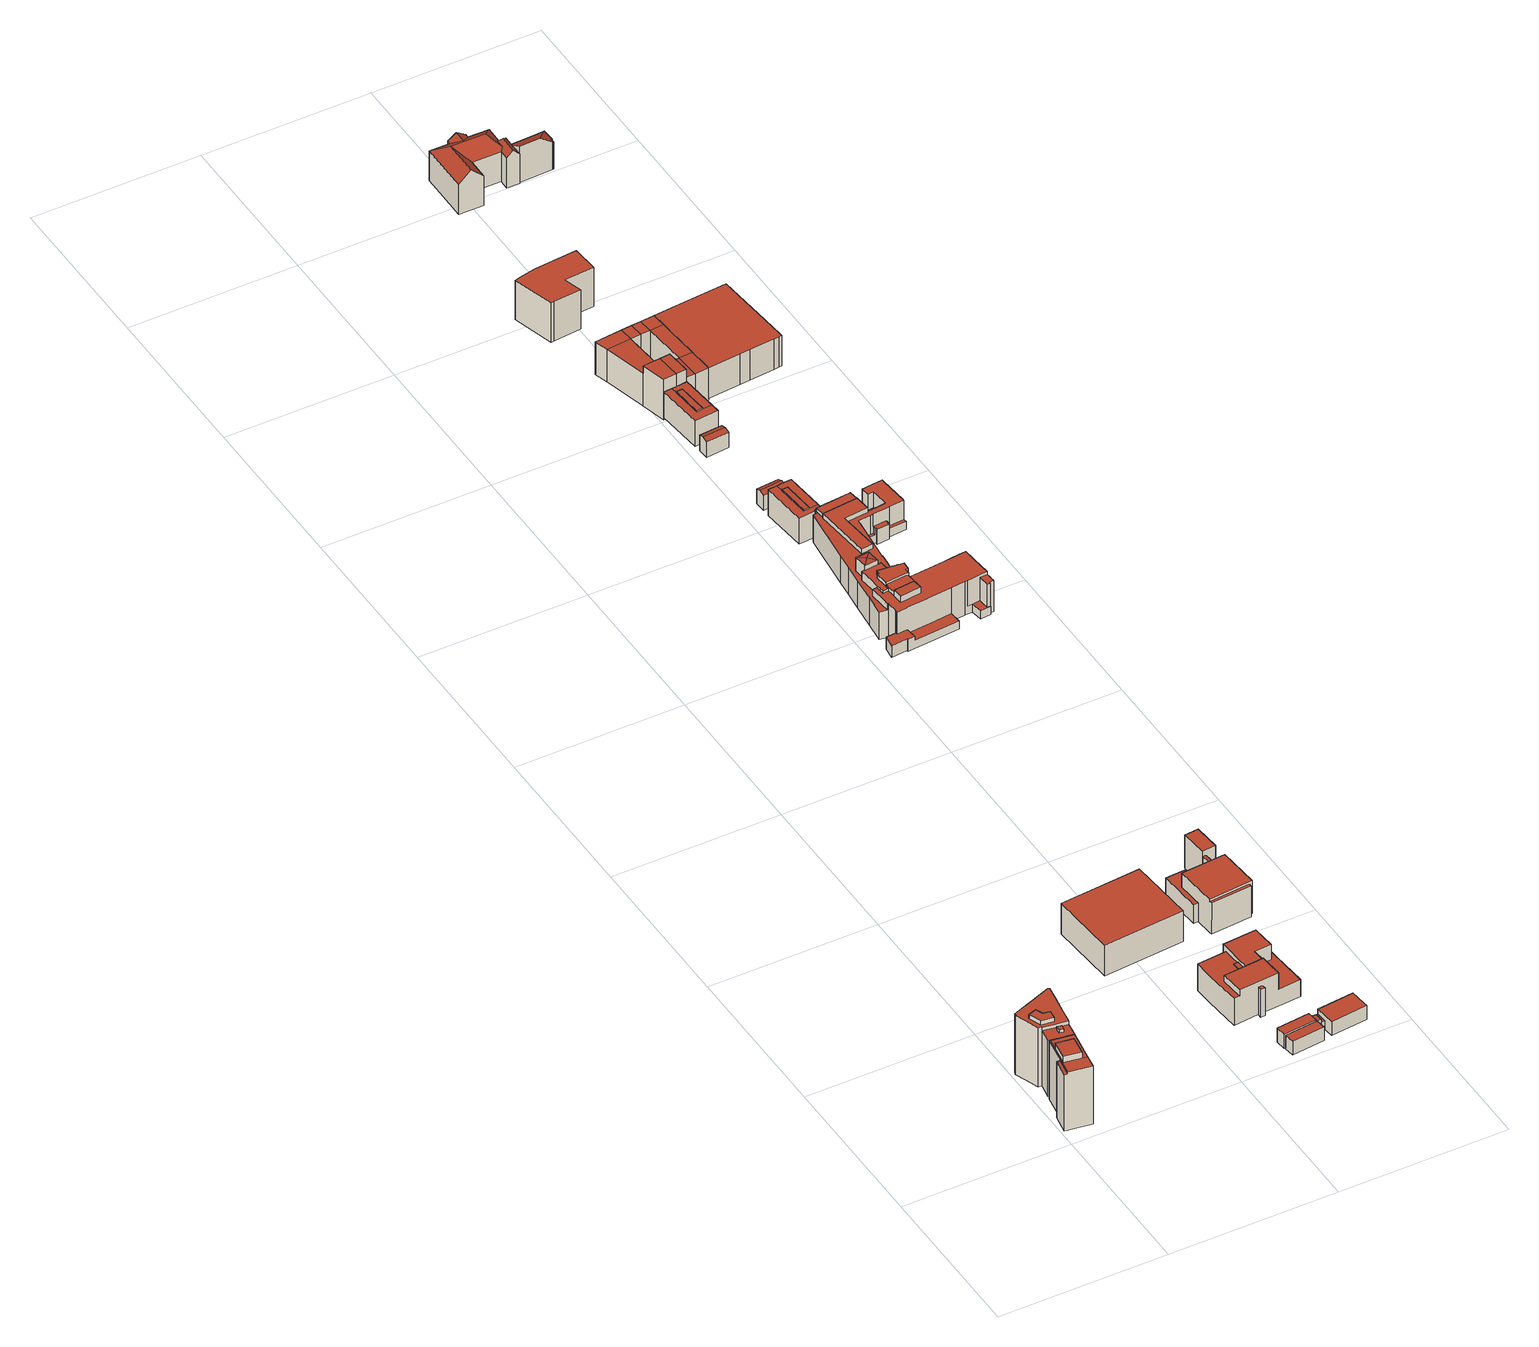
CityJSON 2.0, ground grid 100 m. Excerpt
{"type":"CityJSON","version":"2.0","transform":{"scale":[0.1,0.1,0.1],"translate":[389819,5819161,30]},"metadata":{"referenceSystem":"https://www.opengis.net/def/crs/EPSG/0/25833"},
"CityObjects":{
"building1":{"type":"Building","attributes":{"roofType":"1000"},"geometry":[{"type":"MultiSurface","lod":"2","boundaries":[[[0,1,2,3]],[[4,5,1,0]],[[6,7,8,9]],[[10,11,7,6]],[[12,13,11,10]],[[9,8,13,12]],[[14,15,16,17,18,19,20,21,22,23]],[[3,2,24,25,15,14,23]],[[4,26,27,28,29,30,31,25,24,5]],[[32,20,19,18,33,30,29,28]],[[1,5,24,2]],[[7,11,13,8]],[[33,10,6,9,16,15,25,31,30]],[[9,12,10,33,18,17,16]],[[4,0,3,23,22,21,20,32,28,27,26]]],"semantics":{"surfaces":[{"type":"WallSurface"},{"type":"RoofSurface"},{"type":"GroundSurface"}],"values":[0,0,0,0,0,0,0,0,0,0,1,1,1,1,2]}}]},
"building2":{"type":"Building","attributes":{"roofType":"1000"},"geometry":[{"type":"MultiSurface","lod":"2","boundaries":[[[34,35,36,37,38]],[[39,40,41]],[[42,43,44,45]],[[43,46,47,44]],[[48,49,40,39]],[[50,51,52,53]],[[51,54,55,52]],[[54,56,57,55]],[[56,58,59,57]],[[58,60,61,59]],[[62,63,64,65]],[[63,66,67,64]],[[66,68,69,67]],[[49,61,41,40]],[[37,36,70,71]],[[34,38,72,73]],[[38,37,71,72]],[[74,75,76,77]],[[78,79,80,81,82,83,84,75,74,85,86,87,88,89,90,91,92,93,94],[95,73,72,71,70]],[[96,97,98,80,79,78,94,93,99,100]],[[87,86,85,101,102,103,104,105,89,88]],[[74,77,106,107,108,109,69,68,110,111,112,101,85]],[[92,91,90,89,105,113,114,115,116,117,118,99,93]],[[119,120,113,105,104,103,102,101,112,111,110,68,66,63,62,121,46,43,42,122],[55,57,59,61,49,48,123,53,52]],[[48,39,41,61,60,124,125,50,53,123]],[[126,127,128,83,82,81,80,98]],[[129,76,75,84,83,128]],[[34,73,95,70,36,35]],[[114,113,120,119,130,131]],[[130,119,122,42,45,132]],[[121,62,65,133,47,46]],[[124,60,58,56,54,51,50,125]],[[108,107,106,77,76,129,128,127,126,98,97,96,100,99,118,117,116,115,114,131,130,132,45,44,47,133,65,64,67,69,109]]],"semantics":{"surfaces":[{"type":"RoofSurface"},{"type":"WallSurface"},{"type":"GroundSurface"}],"values":[0,0,1,1,1,1,1,1,1,1,1,1,1,1,1,1,1,1,0,1,1,1,1,0,1,1,1,1,1,1,1,0,2]}}]},
"building3":{"type":"Building","attributes":{"roofType":"1000"},"geometry":[{"type":"MultiSurface","lod":"2","boundaries":[[[134,135,136,137]],[[138,134,137,139]],[[140,135,134,138]],[[141,136,135,140]],[[139,137,136,141]],[[140,138,139,141]]],"semantics":{"surfaces":[{"type":"RoofSurface"},{"type":"WallSurface"},{"type":"GroundSurface"}],"values":[0,1,1,1,1,2]}}]},
"building4":{"type":"Building","attributes":{"roofType":"1000"},"geometry":[{"type":"MultiSurface","lod":"2","boundaries":[[[142,143,144,145]],[[143,142,146,147]],[[147,146,148,149]],[[143,147,149,144]],[[146,142,145,148]],[[145,144,149,148]]],"semantics":{"surfaces":[{"type":"WallSurface"},{"type":"RoofSurface"},{"type":"GroundSurface"}],"values":[0,1,0,0,0,2]}}]},
"building5":{"type":"Building","attributes":{"roofType":"1000"},"geometry":[{"type":"MultiSurface","lod":"2","boundaries":[[[150,151,152,153]],[[153,152,154,155]],[[152,151,156,154]],[[151,150,157,156]],[[150,153,155,157]],[[156,157,155,154]]],"semantics":{"surfaces":[{"type":"RoofSurface"},{"type":"WallSurface"},{"type":"GroundSurface"}],"values":[0,1,1,1,1,2]}}]},
"building6":{"type":"Building","attributes":{"roofType":"1000"},"geometry":[{"type":"MultiSurface","lod":"2","boundaries":[[[158,159,160,161]],[[161,160,162,163]],[[164,158,161,163,165]],[[164,166,159,158]],[[165,167,166,164]],[[163,162,167,165]],[[160,159,166,167,162]]],"semantics":{"surfaces":[{"type":"WallSurface"},{"type":"RoofSurface"},{"type":"GroundSurface"}],"values":[0,0,1,0,0,0,2]}}]},
"building7":{"type":"Building","attributes":{"roofType":"1000"},"geometry":[{"type":"MultiSurface","lod":"2","boundaries":[[[168,169,170,171,172]],[[173,174,175,176]],[[177,178,179,180]],[[181,182,176,175,183,184]],[[185,186,187,188]],[[189,190,191,192,193]],[[194,195,191,190]],[[196,197,198,195,194]],[[199,178,177,200]],[[168,201,202,203,204,205,206,169]],[[207,208,209,210,211,212,213,214]],[[215,186,185,216,217,218,219,220]],[[221,222,223,224,225,226,227,228]],[[226,217,216,229,230,199,200,221,228,227]],[[188,187,174,173,209,208,207]],[[179,230,229,231,214,213,212,211,172,171,170,180]],[[218,225,224,223,222,204,203,232,189,193,192,198,197,196,233,181,184,215,220,219]],[[218,217,226,225]],[[198,192,191,195]],[[230,179,178,199]],[[215,184,183,175,174,187,186]],[[207,214,231,229,216,185,188]],[[177,180,170,169,206,205,204,222,221,200]],[[168,172,211,210,209,173,176,182,181,233,196,194,190,189,232,203,202,201]]],"semantics":{"surfaces":[{"type":"WallSurface"},{"type":"RoofSurface"},{"type":"GroundSurface"}],"values":[0,0,0,0,0,0,0,0,0,0,0,0,0,0,0,0,0,1,1,1,1,1,1,2]}}]},
"building8":{"type":"Building","attributes":{"roofType":"1000"},"geometry":[{"type":"MultiSurface","lod":"2","boundaries":[[[234,235,236,237,238,239,240]],[[240,239,241,242]],[[235,234,243,244]],[[236,235,244,245]],[[234,240,242,243]],[[237,236,245,246]],[[239,238,247,241]],[[238,237,246,247]],[[247,246,245,244,243,242,241]]],"semantics":{"surfaces":[{"type":"RoofSurface"},{"type":"WallSurface"},{"type":"GroundSurface"}],"values":[0,1,1,1,1,1,1,1,2]}}]},
"building9":{"type":"Building","attributes":{"roofType":"1000"},"geometry":[{"type":"MultiSurface","lod":"2","boundaries":[[[248,249,250,251]],[[249,252,253,250]],[[254,255,256,252,249,248]],[[257,258,255,254,248,251]],[[255,258,259,253,252,256]],[[251,250,253,259,258,257]]],"semantics":{"surfaces":[{"type":"WallSurface"},{"type":"RoofSurface"},{"type":"GroundSurface"}],"values":[0,0,1,0,0,2]}}]},
"building10":{"type":"Building","attributes":{"roofType":"1000"},"geometry":[{"type":"MultiSurface","lod":"2","boundaries":[[[260,261,262,263]],[[264,265,261,260]],[[266,267,268,269]],[[270,271,272,273,274]],[[275,276,277,278,279]],[[280,281,282,283,284]],[[266,285,263,262,286,267]],[[287,288,289,290,291,292]],[[293,294,295,296,297,298]],[[299,300,301,302,303,304,284,283]],[[305,304,303,306,307,308,309,265,264,310,311,312,313]],[[298,297,296,289,288,287]],[[270,292,291,290,295,294,293,279,278,271]],[[314,315,316,317,302,301,300,299]],[[282,281,280,305,313,312,311,318,319]],[[276,275,269,268,309,308,307,306,317,316,315,314,320,274,273,272,277]],[[303,302,317,306]],[[305,280,284,304]],[[290,289,296,295]],[[271,278,277,272]],[[267,286,262,261,265,309,268]],[[293,298,287,292,270,274,320,314,299,283,282,319,318,311,310,264,260,263,285,266,269,275,279]]],"semantics":{"surfaces":[{"type":"WallSurface"},{"type":"RoofSurface"},{"type":"GroundSurface"}],"values":[0,0,0,0,0,0,0,0,0,0,0,0,0,0,0,0,1,1,1,1,1,2]}}]},
"building11":{"type":"Building","attributes":{"name":"Haus Sommer","roofType":"1000"},"geometry":[{"type":"MultiSurface","lod":"2","boundaries":[[[321,322,323,324]],[[325,326,327,328]],[[329,330,326,325]],[[331,332,330,329]],[[328,327,332,331]],[[333,334,322,321,335,336]],[[337,338,333,336,339,340]],[[323,341,342,337,340,343,344,324]],[[326,330,332,327]],[[338,329,325,328,341,323,322,334,333]],[[328,331,329,338,337,342,341]],[[340,339,336,335,321,324,344,343]]],"semantics":{"surfaces":[{"type":"WallSurface"},{"type":"RoofSurface"},{"type":"GroundSurface"}],"values":[0,0,0,0,0,0,0,0,1,1,1,2]}}]},
"building12":{"type":"Building","attributes":{"name":"Botschaft der USA","roofType":"1000"},"geometry":[{"type":"MultiSurface","lod":"2","boundaries":[[[345,346,347,348]],[[349,350,351,352]],[[353,354,355,356]],[[354,349,352,357,355]],[[358,359,360,361]],[[362,363,364,365]],[[366,367,368,369]],[[367,370,359,368]],[[359,370,371,372,373,360]],[[371,374,375,372]],[[376,377,378,379]],[[380,381,382,383]],[[384,385,386,387]],[[385,388,389,386]],[[388,390,391,392]],[[390,393,394,391]],[[393,395,396,394]],[[395,397,398,396]],[[399,400,401,402]],[[403,404,405,406]],[[407,408,409,410]],[[408,411,412,409]],[[411,413,414,412]],[[415,416,417,418]],[[419,420,421,422]],[[420,423,424,421]],[[425,426,427,428]],[[426,429,430,427]],[[429,431,432,430]],[[431,433,434,432]],[[435,436,437,438]],[[436,439,440,437]],[[441,442,443,425,428,444,445,446,447,448,449]],[[450,451,452,453,454,455,456,457,458,459,460]],[[461,462,463,464,465,466,467,468,469,470,471,472,473,474,475,476]],[[477,478,479,480,481,482,483,484,485,486,487,488,489,364,363]],[[490,491,492,493,494,495,496,497,380,383,498,466,465,499,500]],[[501,502,503,504,378,377,505,506,507,508,509,510]],[[511,512,513,514,515,516,517,518,519,520,521,522,523,524,525,526,527]],[[528,382,381,529,530,531,532,533,534,535,536,469,468]],[[537,538,539,540,541,542,373,372]],[[543,544,545,546,547,548,549,550,551]],[[552,553,440,439,443,442,554,555,556,557]],[[558,559,424,423,553,552,557,556,560,561]],[[562,563,564,565,566,567,568,569,346]],[[570,571,375,374,572,573,376,379]],[[419,422,574,434,433,435,438]],[[575,546,545,405,404,407,410]],[[576,414,413,415,418,577,578]],[[398,397,384,387,497,496,579]],[[580,581,389,388,392]],[[510,509,582,583,584,585]],[[586,366,369,362,365,584,583]],[[358,361,587,483,482,588]],[[353,356,589,590,351,350,591]],[[592,593,594,595,596,597,598]],[[599,600,601,602,603,604]],[[605,593,592,606,607,608]],[[609,608,607,610,611,612,613]],[[614,597,596,615,612,611]],[[616,617,348,618,454,453]],[[473,472,619,620,621,622]],[[623,621,620,624,595,594]],[[625,626,627,628,629,630]],[[518,631,632,633,519]],[[634,635,626,625,636,637,638]],[[532,531,581,580,639,640,641]],[[642,578,577,643,644,641,640]],[[403,406,645,646,647,648,416]],[[649,544,543,650,651,652]],[[653,654,655,656,657,401,400]],[[540,539,658,659,660,661]],[[662,663,399,402,664,665,666]],[[667,632,631,668,669,670,671]],[[672,673,674,675,676,677,678]],[[670,669,514,513,512,511,527,672,678,679,680]],[[630,629,450,460,459,613,612,615,596,595,624,620,619,472,471,470,469,536,535,534,533,532,641,644,643,681,682,648,647,646,651,650,543,551,550,683,684,655,654,685,659,658,539,538,537,372,375,571,570,379,378,504,503,502,501,510,585,584,365,364,489,488,487,486,485,662,666,686,687,688,689,690,691,692,693,636,625]],[[626,635,674,673,526,525,524,523,522,521,520,519,560,556,555,554,442,441,449,448,694,695,696,697,490,500,698,565,564,699,589,356,355,357,617,616,453,452,451,628,627]],[[456,455,454,618,348,347,599,604,603,700,474,473,622,621,623,594,593,605,608,609,458,457]],[[597,614,611,701]],[[607,701,611,610]],[[592,701,607,606]],[[600,569,568,567,566,702,499,465,464,463,462,461,476,475,703,602,601]],[[352,351,590,704,563,562,346,345]],[[598,597,701,592]],[[353,591,350,349,354]],[[369,368,359,358,588,482,481,480,479,478,477,363,362]],[[631,518,517,516,515,668]],[[509,508,507,506,505,377,376,573,572,374,371,370,367,366,586,583,582]],[[497,387,386,389,581,531,530,529,381,380]],[[417,705,706,577,418]],[[395,393,390,388,385,384,397]],[[483,587,361,360,373,542,541,540,661,660,707,653,400,399,663,484]],[[413,411,408,407,404,403,416,415]],[[545,544,649,652,645,406,405]],[[423,420,419,438,437,440,553]],[[435,433,431,429,426,425,443,439,436]],[[466,498,383,382,528,468,467]],[[679,678,677,708]],[[514,669,668,515]],[[670,680,709,671]],[[680,679,708,709]],[[636,693,710,637]],[[693,692,711,710]],[[692,691,712,711]],[[691,690,713,712]],[[690,689,714,713]],[[689,688,715,714]],[[688,687,716,715]],[[687,686,717,716]],[[686,666,665,717]],[[662,485,484,663]],[[659,685,707,660]],[[685,654,653,707]],[[655,684,718,656]],[[684,683,719,718]],[[683,550,549,719]],[[651,646,645,652]],[[416,648,682,705,417]],[[682,681,706,705]],[[681,643,577,706]],[[628,451,450,629]],[[490,697,720,491]],[[697,696,721,720]],[[696,695,722,721]],[[695,694,723,722]],[[694,448,447,723]],[[560,519,633,561]],[[526,673,672,527]],[[674,635,634,675]],[[458,609,613,459]],[[602,703,700,603]],[[703,475,474,700]],[[499,702,698,500]],[[702,566,565,698]],[[346,569,600,599,347]],[[563,704,699,564]],[[704,590,589,699]],[[352,345,348,617,357]],[[574,422,421,424,559,558,561,633,632,667,671,709,708,677,676,675,634,638,637,710,711,712,713,714,715,716,717,665,664,402,401,657,656,718,719,549,548,547,546,575,410,409,412,414,576,578,642,640,639,580,392,391,394,396,398,579,496,495,494,493,492,491,720,721,722,723,447,446,445,444,428,427,430,432,434]]],"semantics":{"surfaces":[{"type":"WallSurface"},{"type":"RoofSurface"},{"type":"GroundSurface"}],"values":[0,0,0,0,0,0,0,0,0,0,0,0,0,0,0,0,0,0,0,0,0,0,0,0,0,0,0,0,0,0,0,0,0,0,0,0,0,0,0,0,0,0,0,0,0,0,0,0,0,0,0,0,0,0,0,0,0,0,0,0,0,0,0,0,0,0,0,0,0,0,0,0,0,0,0,1,1,1,1,1,1,1,1,1,1,1,1,1,1,1,1,1,1,1,1,1,1,1,0,0,0,0,0,0,0,0,0,0,0,0,0,0,0,0,0,0,0,0,0,0,0,0,0,0,0,0,0,0,0,0,0,0,0,0,0,0,0,0,0,2]}}]},
"building13":{"type":"Building","geometry":[{"type":"MultiSurface","lod":"2","boundaries":[[[724,725,726,727]],[[728,726,725,729]],[[730,724,727,731]],[[732,728,729,733]],[[731,727,726,728,732]],[[733,729,725,724,730]],[[730,731,732,733]]],"semantics":{"surfaces":[{"type":"RoofSurface"},{"type":"WallSurface"},{"type":"GroundSurface"}],"values":[0,0,1,1,1,1,2]}}]},
"building14":{"type":"Building","geometry":[{"type":"MultiSurface","lod":"2","boundaries":[[[734,735,736,737]],[[738,736,735,739]],[[740,734,737,741]],[[742,738,739,743]],[[741,737,736,738,742]],[[743,739,735,734,740]],[[743,740,741,742]]],"semantics":{"surfaces":[{"type":"RoofSurface"},{"type":"WallSurface"},{"type":"GroundSurface"}],"values":[0,0,1,1,1,1,2]}}]},
"building15":{"type":"Building","attributes":{"name":"Haus Liebermann","roofType":"1000"},"geometry":[{"type":"MultiSurface","lod":"2","boundaries":[[[744,745,746,747]],[[748,749,750,751]],[[752,753,749,748]],[[754,755,753,752]],[[751,750,755,754]],[[756,757,745,744,758,759]],[[760,761,756,759,762,763]],[[746,764,765,760,763,766,767,747]],[[749,753,755,750]],[[761,752,748,751,764,746,745,757,756]],[[751,754,752,761,760,765,764]],[[763,762,759,758,744,747,767,766]]],"semantics":{"surfaces":[{"type":"WallSurface"},{"type":"RoofSurface"},{"type":"GroundSurface"}],"values":[0,0,0,0,0,0,0,0,1,1,1,2]}}]},
"building16":{"type":"Building","attributes":{"name":"Palais am Pariser Platz","roofType":"1000"},"geometry":[{"type":"MultiSurface","lod":"2","boundaries":[[[768,769,770,771]],[[772,773,769,768]],[[774,775,773,772]],[[776,777,778,779]],[[780,781,782,783]],[[784,785,781,780]],[[786,776,779,787]],[[769,788,789,770]],[[790,784,780,791]],[[775,790,791,773]],[[779,778,792,793]],[[777,776,783,782]],[[778,777,794,792]],[[780,783,795,796]],[[782,781,797,794]],[[785,784,798,799]],[[781,785,799,797]],[[787,779,793,800]],[[786,787,789,788]],[[776,786,801,795]],[[770,789,800,802]],[[788,769,803,801]],[[791,780,796,804]],[[784,790,805,798]],[[773,791,804,806]],[[790,775,807,805]],[[771,770,802,808]],[[768,771,808,809]],[[772,768,809,810]],[[769,773,806,803]],[[774,772,810,811]],[[775,774,811,807]],[[807,806,804,805]],[[809,808,802,803]],[[810,809,803,806]],[[811,810,806,807]],[[795,793,792,794]],[[796,795,794,797]],[[798,796,797,799]],[[801,800,793,795]],[[803,802,800,801]],[[805,804,796,798]]],"semantics":{"surfaces":[{"type":"RoofSurface"},{"type":"WallSurface"},{"type":"GroundSurface"}],"values":[0,0,0,0,0,0,0,0,0,0,1,1,1,1,1,1,1,1,1,1,1,1,1,1,1,1,1,1,1,1,1,1,2,2,2,2,2,2,2,2,2,2]}}]},
"building17":{"type":"Building","attributes":{"roofType":"1000"},"geometry":[{"type":"MultiSurface","lod":"2","boundaries":[[[812,813,814,815,816,817,818,819,820,821,822]],[[822,821,823,824]],[[821,820,825,823]],[[820,819,826,825]],[[819,818,827,826]],[[818,817,828,827]],[[817,816,829,828]],[[816,815,830,829]],[[815,814,831,830]],[[814,813,832,831]],[[813,812,833,832]],[[812,822,824,833]],[[824,823,825,826,827,828,829,830,831,832,833]]],"semantics":{"surfaces":[{"type":"RoofSurface"},{"type":"WallSurface"},{"type":"GroundSurface"}],"values":[0,1,1,1,1,1,1,1,1,1,1,1,2]}}]},
"building18":{"type":"Building","attributes":{"name":"Eugen-Gutmann-Haus","roofType":"1000"},"geometry":[{"type":"MultiSurface","lod":"2","boundaries":[[[834,835,836,837,838,839,840,841,842,843,844,845,846,847,848,849,850]],[[850,849,851,852]],[[849,848,853,851]],[[848,847,854,853]],[[847,846,855,854]],[[846,845,856,855]],[[845,844,857,856]],[[844,843,858,857]],[[843,842,859,858]],[[842,841,860,859]],[[841,840,861,860]],[[840,839,862,861]],[[839,838,863,862]],[[838,837,864,863]],[[837,836,865,864]],[[836,835,866,865]],[[835,834,867,866]],[[834,850,852,867]],[[852,851,853,854,855,856,857,858,859,860,861,862,863,864,865,866,867]]],"semantics":{"surfaces":[{"type":"RoofSurface"},{"type":"WallSurface"},{"type":"GroundSurface"}],"values":[0,1,1,1,1,1,1,1,1,1,1,1,1,1,1,1,1,1,2]}}]},
"building19":{"type":"Building","attributes":{"roofType":"1130"},"geometry":[{"type":"MultiSurface","lod":"2","boundaries":[[[868,869,870,871,872]],[[873,874,875,876,877]],[[878,879,880,881,877,876]],[[882,883,884,885,886,887]],[[888,889,887,886,890,891]],[[892,893,894,895,896,897,898,899]],[[872,871,900,901,902]],[[903,904,905,906,907,908]],[[909,910,911,905,904,903]],[[889,888,891,912,875,874,873]],[[913,881,880,879,870,869,868]],[[914,884,883,882,915,899,898,897]],[[916,917,908,907,906,902,901,900]],[[892,918,911,910,909,919,895,894,893]],[[908,917,920,903]],[[875,921,922,878,876]],[[879,878,922,870]],[[923,885,884,914,897]],[[871,920,917,916,900]],[[912,924,925,926,927,922,921,875]],[[909,926,925,924,928,919]],[[885,923,929,928,924,912,891,890,886]],[[929,923,897,896,895,919,928]],[[909,903,920,871,870,922,927,926]],[[899,915,882,887,889,873,877,881,913,868,872,902,906,905,911,918,892]]],"semantics":{"surfaces":[{"type":"WallSurface"},{"type":"RoofSurface"},{"type":"GroundSurface"}],"values":[0,0,0,0,0,0,0,0,0,0,0,0,0,0,1,1,1,1,1,1,1,1,1,1,2]}}]},
"building20":{"type":"Building","attributes":{"roofType":"2100"},"geometry":[{"type":"MultiSurface","lod":"2","boundaries":[[[930,931,932,933,934,935]],[[936,937,938,939]],[[933,932,940,941]],[[932,931,942,940]],[[931,930,943,942]],[[930,935,944,943]],[[945,944,935,934,936,939]],[[946,933,941,947,938,937]],[[934,933,946,937,936]],[[943,944,945,939,938,947,941,940,942]]],"semantics":{"surfaces":[{"type":"RoofSurface"},{"type":"WallSurface"},{"type":"GroundSurface"}],"values":[0,1,1,1,1,1,1,1,0,2]}}]}
},
"vertices":[
[33,211,15],[33,211,391],[51,208,391],[51,208,15],[16,99,15],[16,99,391],[51,172,404],[51,172,444],[69,285,444],[69,285,404],[152,156,404],[152,156,444],[169,270,404],[169,270,444],[75,359,391],[75,359,404],[80,358,404],[181,343,404],[211,338,404],[211,338,391],[211,338,15],[181,343,15],[80,358,15],[75,359,15],[34,96,391],[34,96,404],[34,96,15],[39,95,15],[170,75,15],[170,75,391],[170,75,404],[39,96,404],[182,151,15],[182,151,404],
[177,408,426],[161,411,426],[150,413,426],[146,384,426],[172,380,426],[84,467,406],[83,466,406],[84,465,406],[8,592,428],[15,595,428],[15,595,35],[8,592,35],[11,606,428],[11,606,35],[84,467,428],[83,466,428],[57,538,454],[106,556,454],[106,556,428],[57,538,428],[123,513,454],[123,513,428],[165,506,454],[165,506,428],[157,454,454],[157,454,428],[84,465,454],[84,465,428],[96,637,428],[142,655,428],[142,655,35],[96,637,35],[258,698,428],[258,698,35],[266,691,428],[266,691,35],[150,413,406],[146,384,406],[172,380,406],[177,408,406],[223,415,406],[221,405,406],[221,405,35],[223,415,35],[161,345,406],[167,345,406],[211,338,406],[212,345,406],[216,373,406],[220,397,406],[221,402,406],[224,420,406],[180,427,406],[153,431,406],[94,440,406],[81,442,406],[78,424,406],[75,411,406],[73,395,406],[67,360,406],[140,349,406],[161,411,406],[161,345,35],[167,345,35],[211,338,35],[67,360,35],[140,349,35],[224,420,428],[180,427,428],[153,431,428],[94,440,428],[81,442,428],[224,420,35],[227,443,35],[235,495,35],[254,610,35],[254,610,428],[235,495,428],[227,443,428],[81,446,428],[81,446,35],[81,442,35],[78,424,35],[75,411,35],[73,395,35],[62,449,428],[80,446,428],[78,631,428],[32,528,428],[63,522,428],[84,467,454],[63,522,454],[212,345,35],[216,373,35],[220,397,35],[221,402,35],[62,449,35],[80,446,35],[32,528,35],[78,631,35],
[758,1441,242],[789,1042,242],[1272,1080,242],[1240,1479,242],[758,1441,38],[1240,1479,38],[789,1042,38],[1272,1080,38],
[1491,83,148],[1497,22,148],[1497,22,58],[1491,83,58],[1294,63,148],[1301,3,148],[1294,63,58],[1301,3,58],
[1490,93,148],[1483,155,148],[1286,134,148],[1291,72,148],[1286,134,55],[1291,72,55],[1483,155,55],[1490,93,55],
[1515,85,147],[1515,85,59],[1512,132,59],[1512,132,147],[1486,130,59],[1486,130,147],[1491,83,147],[1490,93,147],[1491,83,59],[1490,93,59],
[1153,725,20],[1153,725,199],[1327,739,199],[1327,739,131],[1327,739,20],[1532,700,20],[1532,700,131],[1567,703,131],[1567,703,20],[1311,627,199],[1311,627,205],[1336,629,205],[1336,629,199],[1588,426,20],[1571,643,20],[1571,643,131],[1588,426,131],[1436,632,230],[1436,632,131],[1537,640,131],[1537,640,230],[1328,406,20],[1330,381,20],[1330,381,205],[1328,406,205],[1328,406,131],[1355,383,20],[1355,383,205],[1353,408,20],[1353,408,131],[1353,408,205],[1317,546,205],[1317,546,199],[1161,616,20],[1168,535,20],[1179,394,20],[1179,394,199],[1168,535,199],[1161,616,199],[1526,780,230],[1526,780,131],[1526,780,20],[1425,772,20],[1325,764,20],[1325,764,199],[1325,764,205],[1325,764,230],[1453,415,131],[1442,556,230],[1442,556,240],[1453,416,240],[1453,416,230],[1453,416,205],[1202,537,199],[1213,397,199],[1213,397,205],[1213,397,230],[1213,397,240],[1202,537,240],[1202,537,230],[1202,537,205],[1342,548,230],[1342,548,205],[1336,624,230],[1213,397,20],[1453,415,20],
[1512,132,116],[1514,94,116],[1521,95,116],[1544,97,116],[1539,160,116],[1507,157,116],[1509,132,116],[1507,157,58],[1509,132,58],[1512,132,58],[1514,94,58],[1521,95,58],[1544,97,58],[1539,160,58],
[1549,37,150],[1539,160,150],[1539,160,59],[1549,37,59],[1757,184,150],[1757,184,59],[1769,61,150],[1770,62,150],[1767,91,150],[1769,61,59],[1770,62,59],[1767,91,59],
[1408,1213,5],[1408,1213,129],[1388,1467,129],[1388,1467,5],[1436,1215,5],[1436,1215,129],[1503,1476,5],[1503,1476,129],[1511,1369,129],[1511,1369,5],[1621,1462,5],[1621,1462,190],[1628,1379,190],[1628,1379,129],[1628,1379,5],[1609,1377,5],[1609,1377,129],[1609,1377,190],[1602,1461,190],[1602,1461,5],[1688,1113,212],[1688,1113,190],[1688,1113,5],[1687,1130,5],[1687,1130,212],[1416,1469,5],[1416,1469,129],[1667,1624,5],[1667,1624,190],[1667,1624,225],[1680,1467,225],[1680,1467,190],[1680,1467,5],[1597,1460,5],[1597,1460,190],[1597,1460,225],[1584,1617,225],[1584,1617,190],[1584,1617,5],[1706,1132,5],[1706,1132,129],[1706,1132,212],[1706,1132,225],[1444,1111,225],[1444,1111,212],[1445,1094,212],[1424,1363,225],[1424,1363,212],[1424,1363,190],[1424,1363,129],[1444,1111,5],[1445,1094,5],[1445,1094,129],[1445,1094,190],[1686,1383,5],[1686,1383,129],[1686,1383,212],[1686,1383,225],[1630,1108,5],[1649,1110,5],[1667,1382,5],
[1117,4778,42],[1117,4778,215],[1093,5055,215],[1093,5055,42],[1165,4819,215],[1165,4819,222],[1147,5013,222],[1147,5013,215],[1200,4822,215],[1200,4822,222],[1183,5016,215],[1183,5016,222],[1258,4790,215],[1168,4782,215],[1168,4782,42],[1258,4790,42],[1233,5067,215],[1255,4827,215],[1255,4827,42],[1233,5067,42],[1143,5059,215],[1179,5063,215],[1179,5063,42],[1143,5059,42],
[1198,3999,295],[1196,4021,295],[1196,4021,283],[1198,3999,283],[1203,3950,308],[1327,3962,308],[1327,3962,295],[1203,3950,295],[1333,3902,308],[1208,3890,308],[1208,3890,268],[1333,3902,268],[1203,3950,268],[1432,4729,246],[1429,4729,246],[1429,4729,120],[1432,4729,120],[1220,4711,246],[1214,4774,246],[1214,4774,225],[1220,4711,225],[1280,4717,255],[1429,4731,255],[1429,4731,246],[1280,4717,246],[1429,4729,255],[1437,4644,255],[1437,4644,225],[1437,4644,120],[1438,4636,255],[1438,4636,225],[1295,4623,255],[1319,4374,255],[1319,4374,225],[1295,4623,225],[1364,4217,105],[1326,4221,105],[1326,4221,97],[1364,4217,97],[1403,4217,125],[1408,4263,125],[1408,4263,105],[1403,4217,105],[1423,4261,125],[1423,4261,105],[1431,4260,125],[1431,4260,44],[1423,4261,44],[1423,4201,125],[1423,4201,44],[1405,4201,125],[1405,4201,44],[1406,4217,125],[1406,4217,44],[1438,4805,120],[1455,4807,120],[1455,4807,44],[1438,4805,44],[1536,4618,142],[1538,4599,142],[1538,4599,98],[1536,4618,98],[1534,4599,142],[1536,4585,142],[1536,4585,44],[1534,4599,44],[1462,4579,142],[1462,4579,44],[1463,4592,142],[1463,4592,44],[1458,4592,142],[1456,4610,142],[1456,4610,98],[1458,4592,98],[1690,3808,98],[1628,3803,98],[1628,3803,44],[1690,3808,44],[1620,3874,98],[1620,3874,44],[1714,3856,250],[1715,3845,250],[1715,3845,44],[1714,3856,44],[1716,3833,250],[1716,3833,44],[1717,3824,250],[1717,3824,44],[1691,3822,250],[1691,3822,44],[1690,3814,250],[1672,3813,250],[1672,3813,98],[1690,3814,98],[1666,3878,250],[1666,3878,98],[1711,3889,268],[1712,3883,268],[1712,3883,250],[1712,3883,44],[1711,3889,44],[1702,3995,44],[1700,4013,44],[1700,4013,268],[1702,3995,268],[1160,4051,225],[1160,4051,268],[1163,4021,268],[1165,3996,268],[1165,3996,283],[1163,4021,283],[1160,4051,283],[1156,4097,283],[1147,4185,283],[1147,4185,225],[1156,4097,225],[1277,4120,308],[1312,4116,308],[1316,4116,308],[1335,4114,308],[1354,4112,308],[1354,4112,97],[1335,4114,97],[1316,4116,97],[1316,4116,225],[1312,4116,225],[1277,4120,225],[1274,4120,225],[1274,4120,283],[1203,4127,283],[1203,4127,308],[1274,4120,308],[1250,4778,246],[1260,4779,246],[1267,4779,246],[1304,4783,246],[1423,4794,246],[1426,4795,246],[1426,4795,120],[1423,4794,120],[1423,4794,225],[1304,4783,225],[1267,4779,225],[1260,4779,225],[1250,4778,225],[1347,4043,268],[1347,4043,44],[1349,4063,44],[1354,4112,44],[1354,4120,44],[1364,4217,44],[1365,4221,44],[1365,4221,105],[1354,4120,97],[1349,4063,308],[1349,4063,268],[1253,4367,225],[1288,4371,225],[1298,4372,225],[1313,4373,225],[1313,4373,255],[1298,4372,255],[1288,4371,255],[1253,4367,255],[1249,4367,255],[1249,4367,225],[1174,3832,123],[1181,3832,123],[1214,3835,123],[1216,3836,123],[1216,3836,97],[1338,3847,97],[1348,3848,97],[1489,3862,97],[1489,3862,268],[1348,3848,268],[1338,3847,268],[1216,3836,268],[1214,3835,268],[1181,3832,268],[1174,3832,268],[1153,3830,268],[1153,3830,123],[1324,4199,97],[1327,4225,105],[1332,4280,105],[1334,4297,105],[1334,4297,225],[1332,4280,225],[1327,4225,225],[1326,4221,225],[1324,4199,225],[1440,4644,225],[1521,4652,225],[1553,4655,225],[1553,4655,120],[1521,4652,120],[1440,4644,120],[1646,4628,225],[1646,4628,98],[1648,4609,98],[1648,4609,44],[1646,4628,44],[1645,4635,44],[1629,4813,44],[1629,4813,225],[1645,4635,225],[1614,3873,97],[1614,3873,98],[1666,3878,268],[1614,3873,268],[1591,3871,268],[1591,3871,97],[1591,3871,44],[1614,3873,44],[1576,3870,268],[1576,3870,44],[1320,4033,295],[1330,4033,295],[1330,4033,268],[1336,4034,268],[1336,4034,308],[1330,4033,308],[1320,4033,308],[1196,4021,308],[1319,4625,225],[1436,4636,225],[1436,4636,255],[1319,4625,255],[1690,3814,44],[1538,4599,44],[1458,4592,44],[1362,4584,98],[1362,4584,44],[1403,4217,44],[1427,4305,44],[1427,4305,105],[1238,4482,255],[1216,4711,255],[1216,4711,225],[1238,4482,225],[1220,4711,255],[1432,4731,120],[1432,4731,246],[1329,3946,268],[1329,3946,295],[1329,3946,308],[1244,4191,314],[1244,4191,283],[1244,4194,283],[1244,4194,225],[1236,4271,225],[1236,4271,314],[1244,4194,314],[1196,4024,283],[1196,4024,308],[1195,4038,308],[1189,4100,308],[1189,4100,283],[1195,4038,283],[1209,4188,283],[1209,4188,314],[1164,4184,314],[1164,4184,283],[1164,4187,283],[1164,4187,314],[1157,4263,314],[1157,4263,225],[1164,4187,225],[1217,4269,314],[1217,4269,225],[1182,3998,268],[1198,3999,268],[1182,3998,283],[1267,4194,225],[1267,4197,225],[1267,4197,283],[1267,4194,283],[1265,4197,283],[1265,4197,225],[1145,3912,225],[1145,3912,268],[1142,3944,268],[1133,4049,268],[1133,4049,225],[1142,3944,225],[1495,3791,97],[1495,3791,44],[1489,3862,44],[1147,3912,44],[1147,3912,268],[1098,3917,225],[1098,3917,44],[1145,3912,44],[1334,4297,44],[1332,4297,44],[1332,4297,225],[1361,4580,44],[1362,4584,225],[1361,4580,225],[1556,4620,98],[1556,4620,225],[1536,4618,225],[1456,4610,225],[1579,4622,98],[1579,4622,225],[1558,4620,225],[1558,4620,98],[1506,4811,120],[1506,4811,225],[1526,4813,225],[1526,4813,44],[1506,4811,44],[1545,4742,225],[1543,4762,225],[1543,4762,120],[1545,4742,120],[1422,4804,225],[1422,4804,120],[1422,4804,44],[1258,4790,44],[1258,4790,225],[1221,3769,44],[1221,3769,97],[1221,3769,123],[1180,3765,123],[1180,3765,44],[1152,3842,123],[1152,3842,268],[1154,3842,268],[1154,3842,44],[1152,3842,44],[1091,3836,44],[1091,3836,123],[1082,3763,123],[1179,3771,123],[1363,4601,225],[1439,4609,225],[1629,4822,225],[1572,4817,225],[1511,4759,225],[1211,4785,225],[1212,4777,225],[1214,4758,225],[1185,4755,225],[1149,4405,225],[1139,4306,225],[1127,4190,225],[1111,4041,225],[1695,4075,268],[1652,4071,268],[1605,4066,268],[1560,4062,268],[1333,4064,268],[1339,3947,268],[1201,4102,283],[1200,4227,320],[1333,4064,308],[1201,4102,308],[1339,3947,295],[1439,4609,98],[1363,4601,98],[1511,4759,120],[1082,3763,44],[1179,3771,44],[1111,4041,44],[1127,4190,44],[1139,4306,44],[1149,4405,44],[1185,4755,44],[1214,4758,44],[1212,4777,44],[1211,4785,44],[1572,4817,44],[1629,4822,44],[1560,4062,44],[1605,4066,44],[1652,4071,44],[1695,4075,44],
[1084,5160,145],[1087,5128,158],[1220,5141,158],[1217,5172,145],[1223,5109,145],[1090,5097,145],[1084,5160,46],[1217,5172,46],[1223,5109,46],[1090,5097,46],
[1039,5670,148],[1042,5638,157],[1176,5649,157],[1174,5682,148],[1179,5617,148],[1044,5606,148],[1039,5670,45],[1174,5682,45],[1179,5617,45],[1044,5606,45],
[1035,5711,44],[1035,5711,215],[1010,5990,215],[1010,5990,44],[1078,5769,215],[1078,5769,222],[1062,5953,222],[1062,5953,215],[1115,5772,215],[1115,5772,222],[1099,5957,215],[1099,5957,222],[1177,5724,215],[1083,5715,215],[1083,5715,44],[1177,5724,44],[1152,6002,215],[1172,5777,215],[1172,5777,44],[1152,6002,44],[1058,5994,215],[1095,5997,215],[1095,5997,44],[1058,5994,44],
[1274,6159,244],[1192,6153,244],[1203,6005,244],[1285,6011,244],[1254,6423,244],[1173,6416,244],[1248,6509,244],[1166,6502,244],[1074,6144,297],[972,6137,297],[1010,5991,297],[1086,5997,297],[1052,6406,244],[907,6393,244],[972,6137,244],[1074,6144,244],[1045,6492,244],[885,6477,244],[1136,6149,297],[1148,6001,297],[1136,6149,244],[1148,6001,244],[1107,6497,244],[1114,6411,244],[1010,5991,27],[1086,5997,27],[972,6137,27],[1074,6144,27],[1052,6406,27],[907,6393,27],[1045,6492,27],[885,6477,27],[1148,6001,27],[1136,6149,27],[1203,6005,27],[1192,6153,27],[1114,6411,27],[1107,6497,27],[1173,6416,27],[1166,6502,27],[1285,6011,27],[1274,6159,27],[1254,6423,27],[1248,6509,27],
[804,6792,305],[824,6794,305],[987,6808,305],[956,6917,305],[1133,6931,305],[1120,7090,305],[898,7072,305],[863,7068,305],[835,7063,305],[771,7049,305],[733,7039,305],[771,7049,43],[733,7039,43],[835,7063,43],[863,7068,43],[898,7072,43],[1120,7090,43],[1133,6931,43],[956,6917,43],[987,6808,43],[824,6794,43],[804,6792,43],
[1480,6027,245],[1540,6032,245],[1689,6044,245],[1719,6047,245],[1735,6048,245],[1734,6064,245],[1716,6259,245],[1690,6543,245],[1690,6546,245],[1303,6514,245],[1248,6509,245],[1257,6380,245],[1260,6340,245],[1265,6277,245],[1282,6043,245],[1284,6026,245],[1285,6010,245],[1284,6026,42],[1285,6010,42],[1282,6043,42],[1265,6277,42],[1260,6340,42],[1257,6380,42],[1248,6509,42],[1303,6514,42],[1690,6546,42],[1690,6543,42],[1716,6259,42],[1734,6064,42],[1735,6048,42],[1719,6047,42],[1689,6044,42],[1540,6032,42],[1480,6027,42],
[896,8214,43],[896,8214,158],[896,8214,240],[1016,8212,240],[1016,8212,43],[1040,8025,43],[1040,8025,57],[1040,8025,240],[1039,7904,240],[1039,7904,43],[966,7905,309],[893,7906,240],[893,7906,158],[893,7906,43],[1285,7965,43],[1285,7965,198],[1285,7965,239],[1247,7966,279],[1210,7966,239],[1210,7966,43],[1211,8024,80],[1211,8024,43],[1211,8022,239],[1211,8024,239],[1244,8109,43],[1244,8109,50],[1244,8109,101],[1244,8109,239],[1245,8109,239],[1286,8109,239],[1286,8109,200],[1286,8109,43],[1016,8236,240],[1016,8236,222],[1016,8236,43],[1121,8211,240],[1121,8211,131],[1121,8211,43],[1121,8235,43],[1121,8235,167],[1121,8235,240],[1245,8210,240],[1245,8210,155],[1245,8210,43],[1212,8024,240],[895,8098,43],[1285,8021,239],[1285,8023,43],[1031,8236,251],[1068,8236,276],[1244,8145,43],[1244,8108,240],[1068,8163,276],[1001,8076,277],[968,8119,309],[1249,8072,279],[1227,8045,256],[1204,8074,277],[1171,8117,309],[1115,8118,309],[1227,8094,256],[1247,8074,277],
[1490,7975,227],[1488,8005,227],[1498,8005,220],[1496,8080,219],[1411,7972,285],[1486,7975,230],[1289,7969,285],[1286,8073,219],[1286,8073,45],[1289,7969,45],[1498,8005,45],[1496,8080,45],[1488,8005,45],[1490,7975,45],[1486,7975,45],[1411,7972,45],[1407,8077,219],[1407,8077,45]
]}
